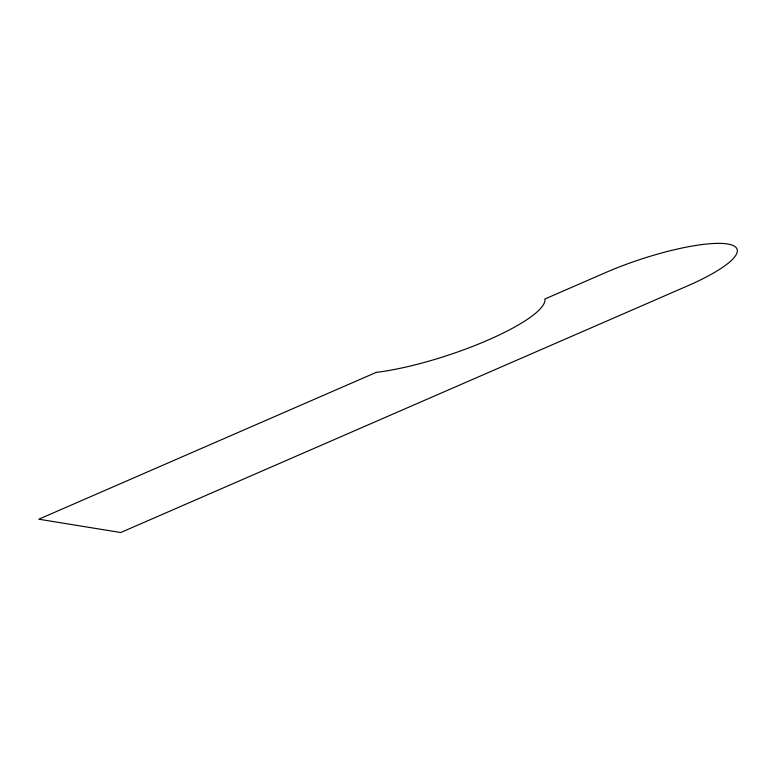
<?xml version="1.0" encoding="UTF-8"?>
<svg xmlns="http://www.w3.org/2000/svg" width="776" height="776" viewBox="0 0 776 776"><rect width="100%" height="100%" fill="white"/><g stroke="black" fill="none" stroke-linecap="round" stroke-linejoin="round"><path stroke-width="1.16" d="M376.205 372.393L38.8 519.202L120.707 532.53L687.546 285.898A95.332 20.797 -18.3 0 0 727.578 243.994A95.332 20.797 -18.3 0 0 605.649 272.57L544.907 298.993A109.358 23.852 -18.3 0 1 487.861 340.14A109.358 23.852 -18.3 0 1 376.205 372.393"/></g></svg>
